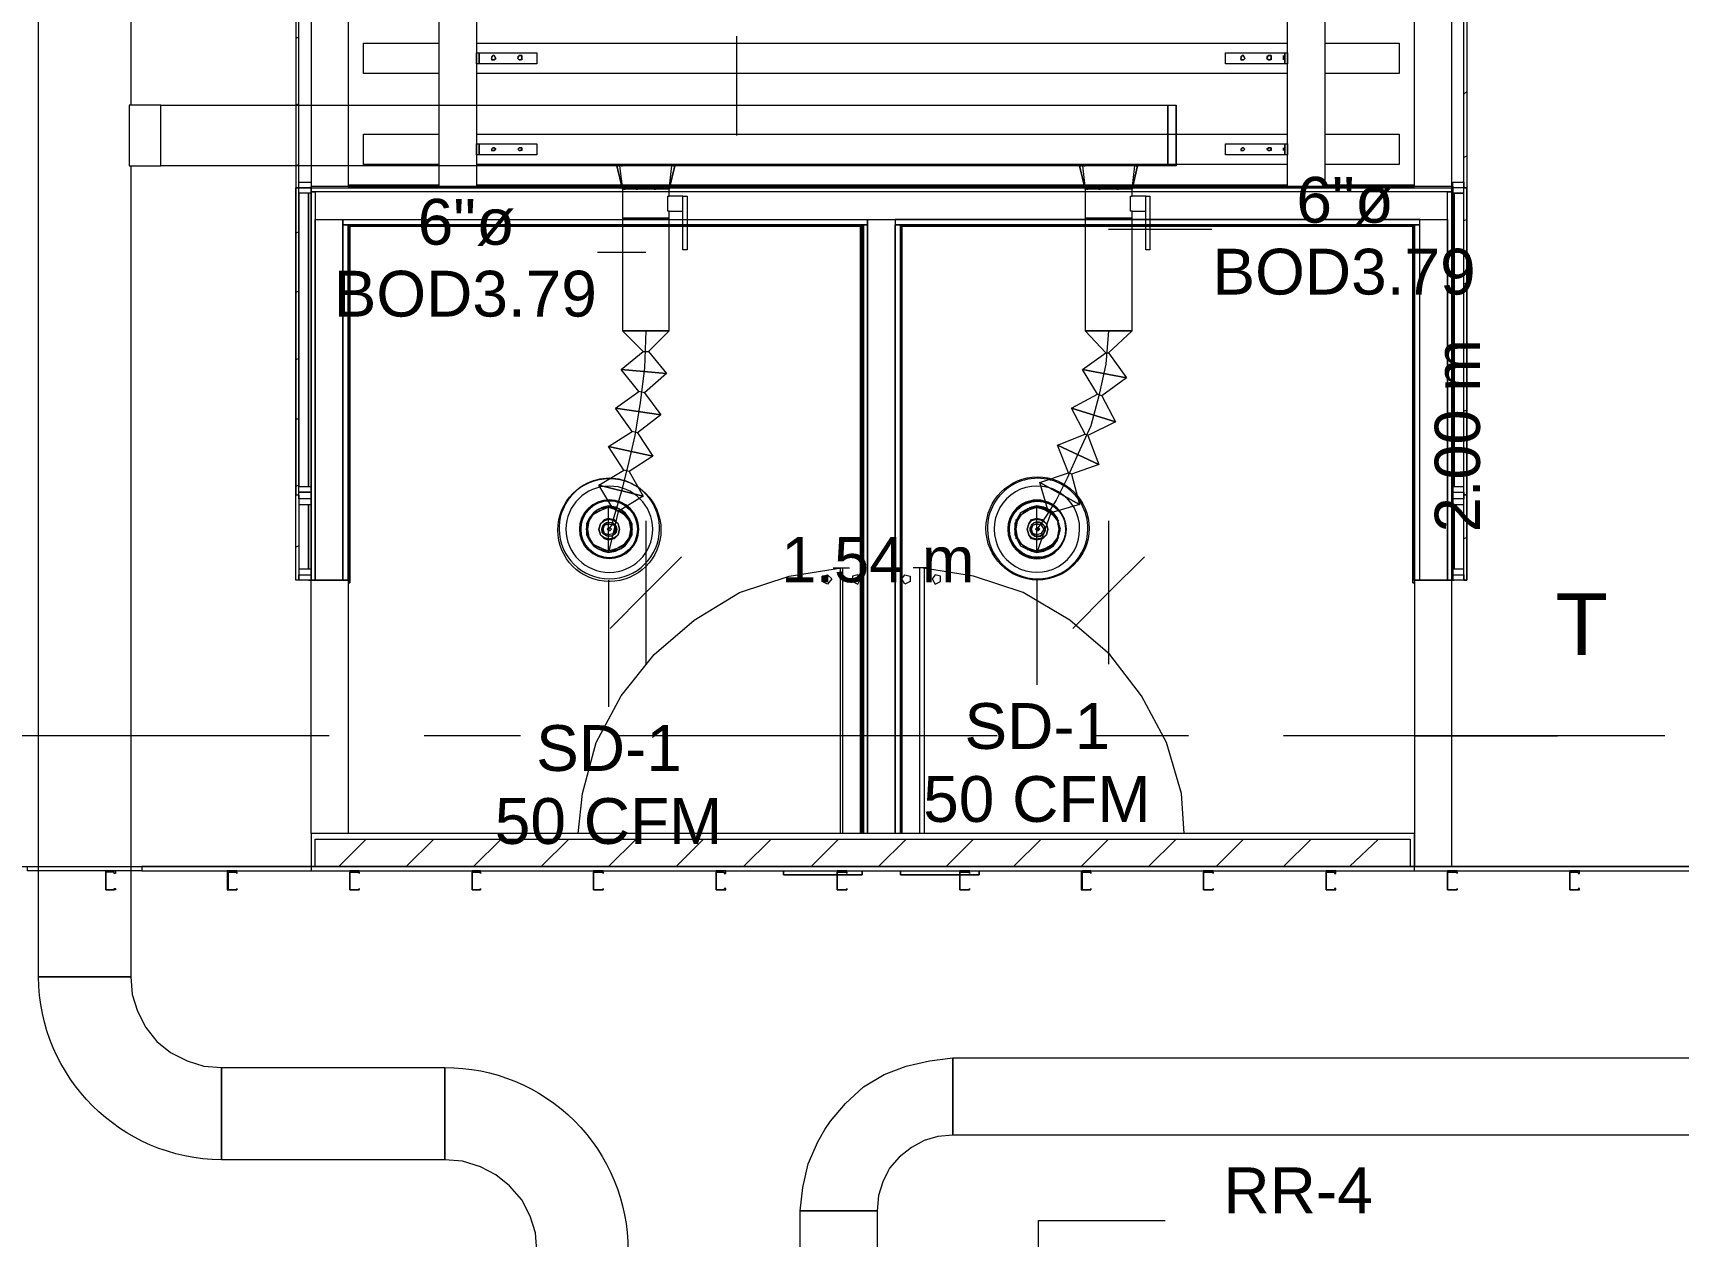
# Model space of a CAD drawing. Header units: metres. Extents: x 98 to 337, y -7 to 53.
# Drawn here: x 145.74 to 151.21, y 24.19 to 28.19 of the extents above; entities that cross this region are included whole.
import ezdxf

# ---------------------------------------------------------------- set-up
doc = ezdxf.new("R2010")
doc.units = ezdxf.units.M
doc.layers.add('HVAC - Ductos', color=5, linetype='Continuous', lineweight=0)
doc.layers.add('PDF_Text', color=7, linetype='Continuous', lineweight=0)
doc.layers.add('PDF_Geometry', color=7, linetype='Continuous', lineweight=0, true_color=0xaaaaaa)
doc.styles.add('PDF Helvetica', font='')
doc.styles.get('PDF Helvetica').set_extended_font_data('Helvetica')

msp = doc.modelspace()

# ---------------------------------------------------------------- linework, layer by layer
at = {"layer": 'HVAC - Ductos', "lineweight": 0}
for points in [[(146.0643, 25.0483), (145.7574, 25.0483), (145.7574, 29.9919), (146.0643, 29.9919), (146.0643, 27.9485), (146.0597, 27.9485), (146.0597, 27.7469), (146.1651, 27.7469), (146.1651, 27.9485), (146.0597, 27.9485), (146.0597, 27.7469), (146.0643, 27.7469)], [(146.1651, 27.9485), (149.5143, 27.9485), (149.5143, 27.7469), (146.1651, 27.7469)], [(147.6862, 27.7469), (147.6817, 27.7469)], [(147.8741, 27.7469), (147.8558, 27.669), (147.8741, 27.7469), (147.8695, 27.7469)], [(149.2257, 27.7469), (149.2211, 27.7469)], [(149.4135, 27.7469), (149.3953, 27.669), (149.4135, 27.7469), (149.409, 27.7469)], [(147.7459, 27.669), (147.7504, 27.669)], [(147.8054, 27.669), (147.8099, 27.669)], [(147.9153, 27.4674), (147.9016, 27.4674), (147.9016, 27.646), (147.9153, 27.646)], [(149.2852, 27.669), (149.2898, 27.669)], [(149.3448, 27.669), (149.3494, 27.669)], [(149.4548, 27.4674), (149.441, 27.4674), (149.441, 27.646), (149.4548, 27.646)], [(147.8558, 27.1971), (147.8512, 27.1971), (147.8421, 27.1971), (147.8329, 27.1971), (147.8145, 27.1971), (147.7962, 27.1971), (147.7779, 27.1971), (147.7596, 27.1971), (147.7413, 27.1971), (147.7229, 27.1971), (147.7137, 27.1971), (147.7046, 27.1971), (147.7, 27.1971), (147.7046, 27.1971), (147.7137, 27.1971), (147.7229, 27.1971), (147.7413, 27.1971), (147.7596, 27.1971), (147.7779, 27.1971), (147.7962, 27.1971), (147.8145, 27.1971), (147.8329, 27.1971), (147.8421, 27.1971), (147.8512, 27.1971)], [(149.3953, 27.1971), (149.3907, 27.1971), (149.3815, 27.1971), (149.3723, 27.1971), (149.354, 27.1971), (149.3357, 27.1971), (149.3173, 27.1971), (149.299, 27.1971), (149.2807, 27.1971), (149.2624, 27.1971), (149.2532, 27.1971), (149.244, 27.1971), (149.2394, 27.1971), (149.244, 27.1971), (149.2532, 27.1971), (149.2624, 27.1971), (149.2807, 27.1971), (149.299, 27.1971), (149.3173, 27.1971), (149.3357, 27.1971), (149.354, 27.1971), (149.3723, 27.1971), (149.3815, 27.1971), (149.3907, 27.1971)], [(147.5854, 26.5373), (147.59, 26.5648), (147.6038, 26.5877), (147.6313, 26.6014), (147.6542, 26.6106), (147.6817, 26.6014), (147.7046, 26.5877), (147.7229, 26.5648), (147.7275, 26.5373), (147.7229, 26.5098), (147.7046, 26.4869), (147.6817, 26.4732), (147.6542, 26.464), (147.6313, 26.4732), (147.6038, 26.4869), (147.59, 26.5098)], [(149.0058, 26.5373), (149.0058, 26.519), (149.0149, 26.5006), (149.0241, 26.4823), (149.0424, 26.4732), (149.0608, 26.464), (149.0791, 26.4594), (149.102, 26.464), (149.1204, 26.4732), (149.1341, 26.4823), (149.1478, 26.5006), (149.1524, 26.519), (149.157, 26.5373), (149.1524, 26.5556), (149.1478, 26.574), (149.1341, 26.5923), (149.1204, 26.6014), (149.102, 26.6106), (149.0791, 26.6152), (149.0608, 26.6106), (149.0424, 26.6014), (149.0241, 26.5923), (149.0149, 26.574), (149.0058, 26.5556), (149.0058, 26.5373), (149.0103, 26.5556), (149.0149, 26.574), (149.0287, 26.5877), (149.0424, 26.6014), (149.0608, 26.6106), (149.0791, 26.6106), (149.0974, 26.6106), (149.1158, 26.6014), (149.1341, 26.5877), (149.1432, 26.574), (149.1524, 26.5556), (149.1524, 26.5373), (149.1524, 26.519), (149.1432, 26.5006), (149.1341, 26.4869), (149.1158, 26.4732), (149.0974, 26.464), (149.0791, 26.464), (149.0608, 26.464), (149.0424, 26.4732), (149.0287, 26.4869), (149.0149, 26.5006), (149.0103, 26.519)], [(149.0103, 26.5373), (149.0149, 26.5648), (149.0287, 26.5877), (149.0516, 26.6014), (149.0791, 26.6106), (149.1066, 26.6014), (149.1295, 26.5877), (149.1478, 26.5648), (149.1524, 26.5373), (149.1478, 26.5098), (149.1295, 26.4869), (149.1066, 26.4732), (149.0791, 26.464), (149.0516, 26.4732), (149.0287, 26.4869), (149.0149, 26.5098)], [(147.6908, 26.5373), (147.6862, 26.5556), (147.6725, 26.5648), (147.6542, 26.5694), (147.6404, 26.5648), (147.6267, 26.5556), (147.6221, 26.5373), (147.6267, 26.5556), (147.6404, 26.5694), (147.6542, 26.574), (147.6725, 26.5694), (147.6862, 26.5556)], [(147.6313, 26.5373), (147.6358, 26.551), (147.6496, 26.5602), (147.6634, 26.5602), (147.6771, 26.551), (147.6817, 26.5373), (147.6771, 26.5236), (147.6634, 26.5144), (147.6496, 26.5144), (147.6358, 26.5236)], [(147.6358, 26.5373), (147.6404, 26.551), (147.6542, 26.5556), (147.6725, 26.551), (147.6771, 26.5373), (147.6725, 26.5236), (147.6542, 26.519), (147.6404, 26.5236)], [(149.1158, 26.5373), (149.1112, 26.5556), (149.0974, 26.5648), (149.0791, 26.5694), (149.0608, 26.5648), (149.0516, 26.5556), (149.047, 26.5373), (149.0516, 26.5556), (149.0608, 26.5694), (149.0791, 26.574), (149.0974, 26.5694), (149.1112, 26.5556)], [(149.0562, 26.5373), (149.0608, 26.551), (149.0699, 26.5602), (149.0883, 26.5602), (149.102, 26.551), (149.1066, 26.5373), (149.102, 26.5236), (149.0883, 26.5144), (149.0745, 26.5144), (149.0608, 26.5236)], [(149.0608, 26.5373), (149.0653, 26.551), (149.0791, 26.5556), (149.0928, 26.551), (149.102, 26.5373), (149.0928, 26.5236), (149.0791, 26.519), (149.0653, 26.5236)], [(147.6221, 26.5373), (147.6267, 26.519), (147.6404, 26.5098), (147.6542, 26.5052), (147.6725, 26.5098), (147.6862, 26.519), (147.6908, 26.5373), (147.6862, 26.519), (147.6725, 26.5052), (147.6542, 26.5006), (147.6404, 26.5052), (147.6267, 26.519)], [(147.6634, 26.5373), (147.6588, 26.5419), (147.6542, 26.5419), (147.6496, 26.5373), (147.6542, 26.5419), (147.6588, 26.5419)], [(147.6496, 26.5373), (147.6542, 26.5327), (147.6588, 26.5327), (147.6634, 26.5373), (147.6588, 26.5327), (147.6542, 26.5327)], [(149.047, 26.5373), (149.0516, 26.519), (149.0608, 26.5098), (149.0791, 26.5052), (149.0974, 26.5098), (149.1112, 26.519), (149.1158, 26.5373), (149.1112, 26.519), (149.0974, 26.5052), (149.0791, 26.5006), (149.0608, 26.5052), (149.0516, 26.519)], [(149.0745, 26.5373), (149.0791, 26.5327), (149.0837, 26.5327), (149.0837, 26.5373), (149.0837, 26.5419), (149.0791, 26.5419), (149.0745, 26.5373), (149.0791, 26.5419), (149.0837, 26.5419), (149.0883, 26.5373), (149.0837, 26.5327), (149.0791, 26.5327)], [(146.3668, 24.7458), (147.109, 24.7458), (147.109, 24.4389), (146.3668, 24.4389)], [(148.7996, 24.7779), (148.7996, 24.5213), (148.7492, 24.5167), (148.7034, 24.503), (148.6622, 24.4801), (148.6209, 24.4481), (148.5888, 24.4114), (148.5843, 24.4022), (148.566, 24.3656), (148.5522, 24.3198), (148.5476, 24.2694), (148.2911, 24.2694), (148.3002, 24.3472), (148.3185, 24.4251), (148.3506, 24.4985), (148.3735, 24.5397), (148.3919, 24.5672), (148.4422, 24.6267), (148.5018, 24.6817), (148.5706, 24.723), (148.6438, 24.7504), (148.7217, 24.7688)], [(154.1006, 24.5213), (148.7996, 24.5213), (148.7996, 24.7779), (154.1006, 24.7779)], [(148.5476, 24.2694), (148.5476, 18.6338), (148.2911, 18.6338), (148.2911, 24.2694)]]:
    msp.add_lwpolyline(points, close=True, dxfattribs=at)
for points in [[(149.5419, 27.7469), (149.5143, 27.7469), (149.5143, 27.9485), (149.5419, 27.9485)], [(149.5419, 27.9485), (149.5419, 27.7469), (149.5419, 27.9485)], [(147.6817, 27.7469), (147.7, 27.669), (147.6817, 27.7469)], [(147.7275, 27.7469), (147.7229, 27.7469), (147.7046, 27.7469), (147.6954, 27.7469), (147.6908, 27.7469), (147.7, 27.669)], [(147.6954, 27.7469), (147.7, 27.7469)], [(147.7596, 27.7469), (147.755, 27.7469), (147.7459, 27.7469), (147.7321, 27.7469)], [(147.7916, 27.7469), (147.7871, 27.7469), (147.7641, 27.7469)], [(147.8466, 27.7469), (147.8329, 27.7469), (147.8237, 27.7469), (147.8191, 27.7469), (147.8099, 27.7469), (147.7962, 27.7469)], [(147.8558, 27.669), (147.8649, 27.7469), (147.8603, 27.7469), (147.8512, 27.7469)], [(149.2211, 27.7469), (149.2394, 27.669), (149.2211, 27.7469)], [(149.267, 27.7469), (149.2624, 27.7469), (149.244, 27.7469), (149.2348, 27.7469), (149.2303, 27.7469), (149.2394, 27.669)], [(149.2348, 27.7469), (149.2394, 27.7469)], [(149.299, 27.7469), (149.2944, 27.7469), (149.2852, 27.7469), (149.2715, 27.7469)], [(149.3311, 27.7469), (149.3265, 27.7469), (149.3036, 27.7469)], [(149.3861, 27.7469), (149.3723, 27.7469), (149.3632, 27.7469), (149.3586, 27.7469), (149.3494, 27.7469), (149.3357, 27.7469)], [(149.3953, 27.669), (149.4044, 27.7469), (149.3999, 27.7469), (149.3907, 27.7469)], [(147.7046, 27.669), (147.7092, 27.669), (147.7046, 27.669), (147.7, 27.669), (147.7, 27.5728), (147.7046, 27.5728), (147.7137, 27.5728), (147.7229, 27.5728), (147.7413, 27.5728), (147.7596, 27.5728), (147.7779, 27.5728), (147.7962, 27.5728), (147.8145, 27.5728), (147.8329, 27.5728), (147.8421, 27.5728), (147.8512, 27.5728), (147.8558, 27.5728), (147.8558, 27.5956), (147.9016, 27.5956), (147.9016, 27.6002), (147.9016, 27.6048), (147.9016, 27.6094), (147.9016, 27.614), (147.9016, 27.6186), (147.9016, 27.6278), (147.9016, 27.6323), (147.9016, 27.6369), (147.9016, 27.6415), (147.9016, 27.646), (147.8558, 27.646), (147.8558, 27.669), (147.8512, 27.669), (147.8466, 27.669), (147.8421, 27.669), (147.8329, 27.669), (147.8145, 27.669), (147.7962, 27.669), (147.7779, 27.669), (147.7596, 27.669), (147.7413, 27.669), (147.7229, 27.669), (147.7137, 27.669), (147.7092, 27.669)], [(147.8558, 27.5956), (147.8512, 27.5956), (147.8512, 27.6002), (147.8512, 27.6094), (147.8512, 27.6186), (147.8512, 27.6232), (147.8512, 27.6323), (147.8512, 27.6415), (147.8512, 27.646), (147.8558, 27.646)], [(149.244, 27.669), (149.2486, 27.669), (149.244, 27.669), (149.2394, 27.669), (149.2394, 27.5728), (149.244, 27.5728), (149.2532, 27.5728), (149.2624, 27.5728), (149.2807, 27.5728), (149.299, 27.5728), (149.3173, 27.5728), (149.3357, 27.5728), (149.354, 27.5728), (149.3723, 27.5728), (149.3815, 27.5728), (149.3907, 27.5728), (149.3953, 27.5728), (149.3953, 27.5956), (149.441, 27.5956), (149.441, 27.6002), (149.441, 27.6048), (149.441, 27.6094), (149.441, 27.614), (149.441, 27.6186), (149.441, 27.6278), (149.441, 27.6323), (149.441, 27.6369), (149.441, 27.6415), (149.441, 27.646), (149.3953, 27.646), (149.3953, 27.669), (149.3907, 27.669), (149.3861, 27.669), (149.3815, 27.669), (149.3723, 27.669), (149.354, 27.669), (149.3357, 27.669), (149.3173, 27.669), (149.299, 27.669), (149.2807, 27.669), (149.2624, 27.669), (149.2532, 27.669), (149.2486, 27.669)], [(149.3953, 27.5956), (149.3907, 27.5956), (149.3907, 27.6002), (149.3907, 27.6094), (149.3907, 27.6186), (149.3907, 27.6232), (149.3907, 27.6323), (149.3907, 27.6415), (149.3907, 27.646), (149.3953, 27.646)], [(147.7871, 27.1283), (147.8466, 27.055), (147.6954, 27.0688), (147.7687, 27.1283), (147.7871, 27.1283), (147.8558, 27.1971), (147.8558, 27.5728), (147.8512, 27.5728), (147.8421, 27.5728), (147.8329, 27.5728), (147.8145, 27.5728), (147.7962, 27.5728), (147.7779, 27.5728), (147.7596, 27.5728), (147.7413, 27.5728), (147.7229, 27.5728), (147.7137, 27.5728), (147.7046, 27.5728), (147.7, 27.5728), (147.7, 27.1971), (147.8558, 27.1971), (147.7, 27.1971), (147.7687, 27.1283)], [(149.3173, 27.1238), (149.3769, 27.0413), (149.2303, 27.0688), (149.3082, 27.1238), (149.3173, 27.1238), (149.3953, 27.1971), (149.3953, 27.5728), (149.3907, 27.5728), (149.3815, 27.5728), (149.3723, 27.5728), (149.354, 27.5728), (149.3357, 27.5728), (149.3173, 27.5728), (149.299, 27.5728), (149.2807, 27.5728), (149.2624, 27.5728), (149.2532, 27.5728), (149.244, 27.5728), (149.2394, 27.5728), (149.2394, 27.1971), (149.3953, 27.1971), (149.2394, 27.1971), (149.3082, 27.1238)], [(147.7779, 27.1971), (147.7733, 27.0734), (147.7596, 26.9588), (147.7413, 26.8489), (147.7183, 26.7481), (147.6954, 26.661), (147.6771, 26.5968), (147.6634, 26.551), (147.6542, 26.5373)], [(149.3173, 27.1971), (149.3082, 27.0871), (149.2852, 26.9817), (149.2578, 26.8809), (149.2166, 26.7893), (149.1799, 26.7068), (149.1432, 26.6335), (149.1112, 26.5831), (149.0883, 26.551), (149.0791, 26.5373)], [(147.7733, 26.9909), (147.8283, 26.9176), (147.6771, 26.9405), (147.755, 26.9954), (147.6954, 27.0688), (147.8466, 27.055), (147.7733, 26.9909), (147.755, 26.9954)], [(149.2944, 26.9817), (149.3402, 26.8947), (149.1936, 26.9405), (149.2807, 26.9863), (149.2303, 27.0688), (149.3769, 27.0413), (149.2944, 26.9817), (149.2807, 26.9863)], [(147.7504, 26.858), (147.8008, 26.7801), (147.6542, 26.8122), (147.7321, 26.8626), (147.6771, 26.9405), (147.8283, 26.9176), (147.7504, 26.858), (147.7321, 26.8626)], [(149.2486, 26.8489), (149.2852, 26.7527), (149.1478, 26.8168), (149.2394, 26.8534), (149.1936, 26.9405), (149.3402, 26.8947), (149.2486, 26.8489), (149.2394, 26.8534)], [(147.7229, 26.7297), (147.7687, 26.6473), (147.6221, 26.6839), (147.7046, 26.7343), (147.6542, 26.8122), (147.8008, 26.7801), (147.7229, 26.7297), (147.7046, 26.7343)], [(149.1936, 26.7205), (149.2211, 26.6198), (149.0883, 26.6931), (149.1845, 26.7251), (149.1478, 26.8168), (149.2852, 26.7527), (149.1936, 26.7205), (149.1845, 26.7251)], [(147.6862, 26.5968), (147.6542, 26.4594), (147.6542, 26.6152), (147.6679, 26.606), (147.6221, 26.6839), (147.7687, 26.6473), (147.6862, 26.5968), (147.6679, 26.606)], [(149.125, 26.5923), (149.0791, 26.4594), (149.0791, 26.6152), (149.1158, 26.6014), (149.0883, 26.6931), (149.2211, 26.6198), (149.125, 26.5923), (149.1158, 26.6014)], [(147.7229, 26.5602), (147.7321, 26.5373), (147.7321, 26.5556), (147.7229, 26.574), (147.7092, 26.5923), (147.6954, 26.6014), (147.6771, 26.6106), (147.6542, 26.6152), (147.6358, 26.6106), (147.6175, 26.6014), (147.6038, 26.5923), (147.59, 26.574), (147.5809, 26.5556), (147.5809, 26.5373), (147.5809, 26.519), (147.59, 26.5006), (147.6038, 26.4823), (147.6175, 26.4732), (147.6358, 26.464), (147.6542, 26.4594), (147.6771, 26.464), (147.6954, 26.4732), (147.7092, 26.4823), (147.7229, 26.5006), (147.7321, 26.519), (147.7321, 26.5373), (147.7275, 26.519), (147.7183, 26.5006), (147.7092, 26.4869), (147.6954, 26.4732), (147.6771, 26.464), (147.6542, 26.464), (147.6358, 26.464), (147.6175, 26.4732), (147.6038, 26.4869), (147.5946, 26.5006), (147.5854, 26.519), (147.5809, 26.5373), (147.5854, 26.5556), (147.5946, 26.574), (147.6038, 26.5877), (147.6175, 26.6014), (147.6358, 26.6106), (147.6542, 26.6106), (147.6771, 26.6106), (147.6954, 26.6014), (147.7092, 26.5877), (147.7183, 26.574), (147.7275, 26.5556), (147.7321, 26.5373), (147.7229, 26.5144)], [(147.5854, 26.5648), (147.59, 26.5694), (147.6038, 26.5877), (147.6267, 26.6014)], [(147.6267, 26.606), (147.6313, 26.6106)], [(147.6313, 26.606), (147.6542, 26.6106), (147.6817, 26.606)], [(147.6817, 26.6106), (147.6862, 26.606)], [(147.6862, 26.6014), (147.7092, 26.5877), (147.7229, 26.5694), (147.7275, 26.5648)], [(149.0149, 26.5694), (149.0287, 26.5877), (149.047, 26.6014)], [(149.047, 26.606), (149.0516, 26.606), (149.0562, 26.6106)], [(149.0562, 26.606), (149.0791, 26.6106), (149.1066, 26.606)], [(149.1066, 26.6106), (149.1112, 26.606)], [(149.1112, 26.6014), (149.1341, 26.5877), (149.1478, 26.5694), (149.1524, 26.5648)], [(147.5854, 26.5144), (147.5809, 26.5373), (147.5854, 26.5602)], [(149.0103, 26.5144), (149.0058, 26.5373), (149.0103, 26.5602)], [(149.0103, 26.5648), (149.0103, 26.5694)], [(149.1478, 26.5602), (149.1524, 26.5373), (149.1478, 26.5144)], [(147.6267, 26.4732), (147.6038, 26.4869), (147.59, 26.5052), (147.5854, 26.5098)], [(147.7275, 26.5098), (147.7229, 26.5052), (147.7092, 26.4869), (147.6862, 26.4732)], [(149.0103, 26.5052), (149.0103, 26.5098)], [(149.047, 26.4732), (149.0287, 26.4869), (149.0149, 26.5052)], [(149.1524, 26.5098), (149.1478, 26.5052), (149.1341, 26.4869), (149.1112, 26.4732)], [(147.6862, 26.4686), (147.6817, 26.4686), (147.6542, 26.464), (147.6313, 26.4686), (147.6267, 26.4686)], [(149.1112, 26.4686), (149.1066, 26.4686), (149.0791, 26.464), (149.0562, 26.4686), (149.0516, 26.4686), (149.047, 26.4686)]]:
    msp.add_lwpolyline(points, dxfattribs=at)
for points in [[(147.8237, 26.5373, 1.013409), (147.4892, 26.5373, 0.986385)], [(147.8008, 26.5373, 0.994385), (147.5122, 26.5373, 0.994868)], [(149.2486, 26.5373, 1.013409), (148.9141, 26.5373, 0.986385)], [(149.2211, 26.5373, 1.012849), (148.9371, 26.5373, 1.008603)], [(147.755, 26.5373, 0.990064), (147.558, 26.5373, 0.990772)], [(149.1753, 26.5373, 1.010286), (148.9829, 26.5373, 1.019073)], [(145.7574, 25.0483), (146.0643, 25.0483), (146.0689, 24.9887), (146.0873, 24.9337), (146.1147, 24.8787), (146.1514, 24.8329), (146.1972, 24.7962), (146.2522, 24.7688), (146.3072, 24.7504), (146.3668, 24.7458), (146.3668, 24.4389, -0.409423)], [(147.7183, 24.1365), (147.4159, 24.1365), (147.4113, 24.196), (147.393, 24.251), (147.3655, 24.306), (147.3243, 24.3518), (147.2785, 24.3885), (147.2281, 24.416), (147.1685, 24.4343), (147.109, 24.4389), (147.109, 24.7458, -0.417543)]]:
    msp.add_lwpolyline(points, format="xyb", close=True, dxfattribs=at)
for centre, radius in [((149.081, 26.54), 0.1715), ((147.6568, 26.5347), 0.1715), ((147.6545, 26.5373), 0.0965), ((147.6555, 26.5373), 0.095), ((147.6575, 26.5373), 0.095), ((149.0794, 26.5373), 0.0965), ((149.0803, 26.5373), 0.0949), ((149.0809, 26.5373), 0.0935), ((149.0813, 26.5368), 0.0251)]:
    msp.add_circle(centre, radius, dxfattribs=at)
msp.add_ellipse((147.6565, 26.5373), major_axis=(-0.0252, 0), ratio=0.944973, start_param=6.282376, end_param=12.565561, dxfattribs=at)
at = {"layer": 'PDF_Geometry', "lineweight": 0}
for points in [[(146.6233, 31.7787), (146.6233, 30.7525), (146.6141, 30.7525), (146.6141, 29.7261), (146.6233, 29.7261), (146.6233, 28.6998), (146.6141, 28.6998), (146.6141, 27.6736), (146.6233, 27.6736), (146.6141, 27.6736), (146.6141, 26.6519), (146.6233, 26.6519), (146.6233, 27.6736), (146.6233, 28.6998), (146.6141, 28.6998), (146.6141, 29.7261), (146.6233, 29.7261), (146.6233, 30.7525), (146.6141, 30.7525), (146.6141, 31.7787)], [(150.4628, 27.6552), (150.4995, 27.6552), (150.4628, 27.6552), (150.4628, 27.6736), (150.4628, 27.6919), (150.4995, 27.6919), (150.4995, 27.6736), (150.4995, 28.6998), (150.5086, 28.6998), (150.5086, 29.7261), (150.4995, 29.7261), (150.4995, 30.7525), (150.5086, 30.7525), (150.5086, 31.7787)], [(146.6645, 31.5818), (146.6645, 27.6781), (146.6645, 27.6736), (150.4628, 27.6736), (150.4628, 26.3678), (150.4674, 26.3678), (150.4628, 26.3678), (150.4628, 27.5498), (150.4628, 26.6793), (150.4628, 26.661), (150.4995, 26.661), (150.4995, 26.6793)], [(146.7883, 31.5818), (146.7883, 27.6781), (150.3345, 27.6781), (150.3345, 31.5818)], [(150.4582, 31.5818), (150.4582, 27.6781), (150.4628, 27.6781), (150.4628, 27.5498), (150.4628, 26.6793), (150.4995, 26.6793), (150.4995, 27.6552), (150.4995, 27.6736), (150.4628, 27.6736), (150.4582, 27.6736), (150.4582, 26.3678), (150.4628, 26.3678), (150.3345, 26.3678), (150.3345, 25.4148)], [(150.5086, 28.6998), (150.5086, 27.6736), (150.4995, 27.6736), (150.4628, 27.6736), (150.4628, 27.6781), (150.4582, 27.6781), (150.3345, 27.6781), (146.7883, 27.6781), (146.6645, 27.6781), (146.6645, 26.3678), (146.6554, 26.3678), (146.6645, 26.3678), (146.6645, 27.6781), (146.6645, 27.5498), (146.6645, 26.3678), (146.7883, 26.3678), (146.7883, 25.5247), (146.6645, 25.5247), (146.6645, 26.3678), (146.7883, 26.3678), (146.7883, 27.5498), (146.7883, 26.3678), (146.7699, 26.3678), (146.7699, 27.5498), (146.7883, 27.5498), (146.7883, 26.3678), (146.7883, 27.5498), (146.7883, 26.3678), (146.7883, 27.5498), (146.7928, 27.5453), (148.4972, 27.5453), (146.7928, 27.5453), (146.7928, 26.3586), (146.7883, 26.3586), (146.7928, 26.3586), (146.7928, 27.5453), (146.7883, 27.5498), (148.0986, 27.5498), (146.7883, 27.5498), (148.4972, 27.5498), (148.4972, 25.5247), (148.4972, 27.5498), (148.4972, 25.5247), (148.4972, 27.5498), (148.5018, 27.5498), (148.5018, 25.5247), (148.5018, 27.5498), (148.5155, 27.5498), (146.7699, 27.5498), (146.7699, 27.5682), (146.7699, 26.3678), (146.6783, 26.3678), (146.6783, 27.5682), (146.7699, 27.5682), (148.5155, 27.5682), (148.5155, 27.5498), (148.5155, 25.5247), (148.5155, 27.5682), (148.6072, 27.5682), (148.6072, 25.5247), (148.6072, 27.5498), (148.6255, 27.5498), (148.6255, 25.5247), (148.6255, 27.5498), (148.6255, 25.5247), (148.6255, 27.5498), (150.3345, 27.5498), (148.9554, 27.5498), (150.3345, 27.5498), (150.3528, 27.5498), (150.3345, 27.5498), (150.3345, 26.3678), (150.4582, 26.3678), (150.4582, 25.4148)], [(146.6233, 28.173), (146.6141, 28.173)], [(147.0906, 28.0538), (146.8386, 28.0538), (146.8386, 28.1546), (147.0906, 28.1546)], [(147.2143, 28.1546), (149.913, 28.1546)], [(150.0367, 28.1546), (150.2841, 28.1546), (150.2841, 28.0538), (150.0367, 28.0538)], [(147.2235, 28.1134), (147.2235, 28.1088)], [(149.9038, 28.1088), (149.9038, 28.1134)], [(149.913, 28.0538), (147.2143, 28.0538)], [(150.5086, 27.9943), (150.4995, 27.9851)], [(146.6233, 27.953), (146.6141, 27.9485)], [(147.0906, 27.7515), (146.8386, 27.7515), (146.8386, 27.8523), (147.0906, 27.8523)], [(147.2143, 27.8523), (149.913, 27.8523)], [(150.0367, 27.8523), (150.2841, 27.8523), (150.2841, 27.7515), (150.0367, 27.7515)], [(146.6233, 27.7515), (146.6141, 27.7469)], [(149.913, 27.7515), (147.2143, 27.7515)], [(147.2235, 27.7973), (147.2235, 27.7927)], [(149.9038, 27.7927), (149.9038, 27.7973)], [(150.5086, 27.7789), (150.4995, 27.7743)], [(146.6233, 26.3678), (146.6141, 26.3678), (146.6141, 26.6519), (146.6233, 26.6519), (146.6233, 26.3678), (146.6141, 26.3678), (146.6141, 26.6519), (146.6141, 27.6736)], [(146.6645, 27.6736), (146.6645, 26.3678), (146.6645, 27.6736), (150.4582, 27.6736), (150.4582, 27.6598), (150.4582, 26.3678), (150.4444, 26.3678), (150.4444, 27.6598), (150.4582, 27.6598), (146.6645, 27.6598), (146.6645, 27.6736), (146.6645, 27.6552), (146.6233, 27.6552), (146.6233, 26.6793)], [(146.6783, 27.6598), (146.6783, 27.5682), (150.4444, 27.5682)], [(150.4444, 27.6598), (146.6783, 27.6598)], [(150.4444, 27.5682), (150.4444, 27.6598)], [(150.4995, 26.3678), (150.5086, 26.3678), (150.5086, 26.6519), (150.5086, 26.3678), (150.4995, 26.3678), (150.4995, 26.6519), (150.5086, 26.6519), (150.5086, 27.6736), (150.5086, 26.6519), (150.4995, 26.6519), (150.4995, 27.6736), (150.5086, 27.6736)], [(148.6255, 25.5247), (148.6255, 27.5498), (148.6255, 25.5247)], [(150.3345, 27.5498), (150.3345, 26.3678), (150.3345, 27.5498)], [(150.5086, 27.5682), (150.4995, 27.5636)], [(146.6233, 27.5269), (146.6141, 27.5224)], [(146.6233, 27.3299), (146.6141, 27.3253)], [(150.5086, 27.3574), (150.4995, 27.3529)], [(150.5086, 27.1466), (150.4995, 27.1421), (150.4995, 27.1375)], [(146.6233, 27.1054), (146.6141, 27.1008)], [(150.5086, 26.9314), (150.4995, 26.9314)], [(146.6233, 26.9038), (146.6141, 26.9038)], [(150.5086, 26.7251), (150.4995, 26.716)], [(146.6233, 26.6839), (146.6141, 26.6793)], [(146.6233, 26.6198), (146.6233, 26.4044)], [(150.4995, 26.4044), (150.4995, 26.6198)], [(150.5086, 26.5098), (150.4995, 26.5052)], [(146.6233, 26.4823), (146.6141, 26.4778)], [(147.5534, 25.5247), (147.5672, 25.6576), (147.613, 25.8272), (147.6954, 25.9829), (147.8054, 26.1203), (147.9383, 26.2349), (148.0894, 26.3265), (148.2544, 26.3816), (148.4285, 26.409)], [(148.401, 26.409), (148.456, 26.409)], [(148.4239, 26.409), (148.4239, 25.5247)], [(148.4331, 25.5247), (148.4331, 26.409)], [(148.7217, 26.409), (148.6668, 26.409)], [(148.6896, 25.5247), (148.6896, 26.409)], [(149.5693, 25.5247), (149.5601, 25.6576), (149.5097, 25.8272), (149.4273, 25.9829), (149.3219, 26.1203), (149.189, 26.2349), (149.0333, 26.3265), (148.8683, 26.3816), (148.6942, 26.409)], [(148.7034, 26.409), (148.7034, 25.5247)], [(146.7241, 25.85), (145.455, 25.85)], [(147.3609, 25.85), (147.0402, 25.85)], [(148.9462, 25.85), (147.6771, 25.85)], [(149.5831, 25.85), (149.2624, 25.85)], [(151.1683, 25.85), (149.8992, 25.85)], [(145.148, 25.4148), (145.7207, 25.4148), (146.101, 25.4148), (154.3206, 25.4148), (154.3206, 25.401), (154.6504, 25.401), (154.6504, 25.4148)], [(146.101, 25.4148), (146.101, 25.401), (145.7207, 25.401), (145.7207, 25.4148)]]:
    msp.add_lwpolyline(points, dxfattribs=at)
for points in [[(147.2143, 27.6781), (147.0906, 27.6781), (147.0906, 31.5818), (147.2143, 31.5818)], [(150.0367, 27.6781), (149.913, 27.6781), (149.913, 31.5818), (150.0367, 31.5818)], [(147.2143, 28.0859), (147.2143, 28.1226), (147.2235, 28.1226), (147.4159, 28.1226), (147.4159, 28.0859), (147.2235, 28.0859)], [(147.2235, 28.0859), (147.2235, 28.1226)], [(147.2235, 28.1042), (147.2235, 28.1134), (147.2235, 28.1042), (147.2235, 28.0996), (147.2235, 28.1042), (147.2235, 28.1134), (147.2235, 28.1042), (147.2235, 28.0996)], [(147.2785, 28.1042), (147.2739, 28.1134), (147.2693, 28.1134), (147.2647, 28.1088), (147.2647, 28.1042), (147.2647, 28.0996), (147.2739, 28.0996)], [(147.2647, 28.1042), (147.2693, 28.1134), (147.2739, 28.1134), (147.2785, 28.1042), (147.2739, 28.0996), (147.2693, 28.0996)], [(147.3655, 28.1042), (147.3655, 28.1134), (147.3564, 28.1134), (147.3518, 28.1088), (147.3518, 28.1042), (147.3564, 28.0996), (147.3609, 28.0996)], [(147.3518, 28.1042), (147.3564, 28.1134), (147.3655, 28.1134), (147.3655, 28.1042), (147.3655, 28.0996), (147.3564, 28.0996)], [(149.913, 28.0859), (149.9038, 28.0859), (149.7068, 28.0859), (149.7068, 28.1226), (149.9038, 28.1226), (149.913, 28.1226)], [(149.771, 28.1042), (149.7664, 28.1134), (149.7618, 28.1134), (149.7572, 28.1088), (149.7572, 28.1042), (149.7572, 28.0996), (149.7664, 28.0996)], [(149.7572, 28.1042), (149.7618, 28.1134), (149.7664, 28.1134), (149.771, 28.1042), (149.7664, 28.0996), (149.7618, 28.0996)], [(149.858, 28.1042), (149.858, 28.1134), (149.8488, 28.1134), (149.8442, 28.1088), (149.8442, 28.1042), (149.8488, 28.0996), (149.8534, 28.0996)], [(149.8442, 28.1042), (149.8488, 28.1134), (149.858, 28.1134), (149.858, 28.1042), (149.858, 28.0996), (149.8488, 28.0996)], [(149.8992, 28.1042), (149.8992, 28.1134), (149.8992, 28.1042), (149.8992, 28.0996)], [(149.9038, 28.0859), (149.9038, 28.1226)], [(149.9038, 28.1042), (149.9038, 28.1134), (149.9038, 28.1042), (149.9038, 28.0996)], [(147.2143, 27.7835), (147.2143, 27.8202), (147.2235, 27.8202), (147.4159, 27.8202), (147.4159, 27.7835), (147.2235, 27.7835)], [(147.2235, 27.7835), (147.2235, 27.8202)], [(147.2235, 27.8018), (147.2235, 27.8064), (147.2235, 27.8018), (147.2235, 27.7973), (147.2235, 27.7927), (147.2235, 27.7973), (147.2235, 27.8018), (147.2235, 27.8064), (147.2235, 27.8018), (147.2235, 27.7973)], [(147.2785, 27.8018), (147.2739, 27.8064), (147.2693, 27.8064), (147.2647, 27.8018), (147.2647, 27.7973), (147.2739, 27.7973)], [(147.2647, 27.8018), (147.2693, 27.8064), (147.2739, 27.8064), (147.2785, 27.8018), (147.2739, 27.7973), (147.2693, 27.7973)], [(147.3655, 27.8018), (147.3655, 27.8064), (147.3564, 27.8064), (147.3518, 27.8018), (147.3564, 27.7973), (147.3609, 27.7973)], [(147.3518, 27.8018), (147.3564, 27.8064), (147.3655, 27.8064), (147.3655, 27.8018), (147.3655, 27.7973), (147.3564, 27.7973)], [(149.913, 27.7835), (149.9038, 27.7835), (149.7068, 27.7835), (149.7068, 27.8202), (149.9038, 27.8202), (149.913, 27.8202)], [(149.771, 27.8018), (149.7664, 27.8064), (149.7618, 27.8064), (149.7572, 27.8018), (149.7572, 27.7973), (149.7664, 27.7973)], [(149.7572, 27.8018), (149.7618, 27.8064), (149.7664, 27.8064), (149.771, 27.8018), (149.7664, 27.7973), (149.7618, 27.7973)], [(149.858, 27.8018), (149.858, 27.8064), (149.8488, 27.8064), (149.8442, 27.8018), (149.8488, 27.7973), (149.8534, 27.7973)], [(149.8442, 27.8018), (149.8488, 27.8064), (149.858, 27.8064), (149.858, 27.8018), (149.858, 27.7973), (149.8488, 27.7973)], [(149.8992, 27.8018), (149.8992, 27.8064), (149.8992, 27.8018), (149.8992, 27.7973)], [(149.9038, 27.7835), (149.9038, 27.8202)], [(149.9038, 27.8018), (149.9038, 27.8064), (149.9038, 27.8018), (149.9038, 27.7973), (149.9038, 27.7927), (149.9038, 27.7973)], [(146.6645, 27.6736), (146.6233, 27.6736), (146.6233, 27.6919), (146.6645, 27.6919)], [(146.6233, 27.6736), (146.6645, 27.6736), (146.6645, 27.6552), (146.6233, 27.6552)], [(146.6554, 27.6552), (146.6554, 26.6793)], [(146.6783, 27.6598), (146.6783, 26.3678), (146.6645, 26.3678), (146.6645, 27.6598)], [(147.0906, 27.6827), (146.7883, 27.6827)], [(149.913, 27.6827), (147.2143, 27.6827)], [(147.2373, 27.6781), (149.8168, 27.6781)], [(150.3345, 27.6827), (150.0367, 27.6827)], [(150.4674, 27.6552), (150.4674, 26.6793)], [(148.5155, 27.5498), (148.4972, 27.5498), (146.7883, 27.5498), (146.7699, 27.5498)], [(148.4926, 25.5247), (148.4926, 27.5498)], [(148.6072, 27.5682), (148.6072, 27.5498), (150.3528, 27.5498), (150.3528, 27.5682)], [(148.6072, 27.5498), (148.6255, 27.5498), (150.3345, 27.5498), (150.3299, 27.5453), (148.6255, 27.5453), (150.3299, 27.5453), (150.3299, 26.3586), (150.3345, 26.3586), (150.3299, 26.3586), (150.3299, 27.5453), (150.3345, 27.5498), (150.3345, 26.3678), (150.3528, 26.3678), (150.3528, 27.5498)], [(148.6301, 25.5247), (148.6301, 27.5498)], [(150.3345, 27.5498), (150.3345, 26.3678)], [(150.4444, 27.5682), (150.4444, 26.3678), (150.3528, 26.3678), (150.3528, 27.5682)], [(146.6233, 26.661), (146.6233, 26.6793), (146.6645, 26.6793), (146.6645, 26.661)], [(146.6645, 26.6381), (146.6233, 26.6381), (146.6233, 26.661), (146.6645, 26.661)], [(150.4995, 26.661), (150.4995, 26.6381), (150.4628, 26.6381), (150.4628, 26.661)], [(146.6645, 26.6198), (146.6645, 26.6381), (146.6233, 26.6381), (146.6233, 26.6198)], [(146.6554, 26.6198), (146.6554, 26.4044)], [(150.4628, 26.6198), (150.4995, 26.6198), (150.4995, 26.6381), (150.4628, 26.6381)], [(150.4628, 26.4044), (150.4628, 26.6198)], [(150.4674, 26.6198), (150.4674, 26.4044)], [(146.6645, 26.4044), (146.6233, 26.4044), (146.6233, 26.3861), (146.6645, 26.3861)], [(146.6645, 26.3678), (146.6233, 26.3678), (146.6233, 26.3861), (146.6645, 26.3861)], [(148.3964, 26.3724), (148.3827, 26.354), (148.3643, 26.3632), (148.3643, 26.3816), (148.3827, 26.3861)], [(148.4926, 26.3724), (148.4835, 26.3861), (148.4651, 26.3816), (148.4651, 26.3632), (148.4835, 26.354)], [(148.6301, 26.3724), (148.6392, 26.3861), (148.6576, 26.3816), (148.6576, 26.3632), (148.6392, 26.354)], [(148.7309, 26.3724), (148.74, 26.354), (148.7584, 26.3632), (148.7584, 26.3816), (148.74, 26.3861)], [(150.4628, 26.4044), (150.4628, 26.3861), (150.4995, 26.3861), (150.4995, 26.4044)], [(150.4995, 26.3861), (150.4995, 26.3678), (150.4628, 26.3678), (150.4628, 26.3861)], [(150.3345, 25.5247), (146.6645, 25.5247), (146.6645, 25.5064), (146.6645, 25.4148), (146.6645, 25.401), (150.3345, 25.401), (150.3345, 25.4148), (150.3345, 25.5064)], [(150.3208, 25.4148), (146.6783, 25.4148), (146.6783, 25.5064), (150.3208, 25.5064)], [(146.0139, 25.3919), (146.0094, 25.3919), (146.0094, 25.3964), (145.9819, 25.3964), (145.9819, 25.3369), (146.0094, 25.3369), (146.0094, 25.3414), (146.0139, 25.3414), (146.0139, 25.3369), (145.9819, 25.3369), (145.9819, 25.3964), (145.9819, 25.401), (146.0139, 25.401)], [(154.3206, 25.4148), (146.101, 25.4148), (146.101, 25.401), (154.3206, 25.401)], [(146.4171, 25.401), (146.3896, 25.401), (146.385, 25.401), (146.385, 25.3964), (146.385, 25.3369), (146.3896, 25.3369), (146.4171, 25.3369), (146.4171, 25.3414), (146.4171, 25.3369), (146.3896, 25.3369), (146.3896, 25.3964), (146.4171, 25.3964), (146.4171, 25.3919)], [(146.8249, 25.401), (146.7928, 25.401), (146.7928, 25.3964), (146.7928, 25.3369), (146.8249, 25.3369), (146.8249, 25.3414), (146.8249, 25.3369), (146.7928, 25.3369), (146.7928, 25.3964), (146.8249, 25.3964), (146.8249, 25.3919)], [(147.2281, 25.401), (147.2006, 25.401), (147.2006, 25.3964), (147.2006, 25.3369), (147.2281, 25.3369), (147.2281, 25.3414), (147.2281, 25.3369), (147.2006, 25.3369), (147.2006, 25.3964), (147.2281, 25.3964), (147.2281, 25.3919)], [(147.6358, 25.401), (147.6084, 25.401), (147.6038, 25.401), (147.6038, 25.3964), (147.6038, 25.3369), (147.6084, 25.3369), (147.6358, 25.3369), (147.6358, 25.3414), (147.6358, 25.3369), (147.6084, 25.3369), (147.6038, 25.3369), (147.6038, 25.3964), (147.6084, 25.3964), (147.6358, 25.3964), (147.6358, 25.3919)], [(148.0436, 25.401), (148.0116, 25.401), (148.0116, 25.3964), (148.0116, 25.3369), (148.0436, 25.3369), (148.0436, 25.3414), (148.039, 25.3414), (148.039, 25.3369), (148.0116, 25.3369), (148.0116, 25.3964), (148.039, 25.3964), (148.039, 25.3919), (148.0436, 25.3919)], [(148.4972, 25.401), (148.4972, 25.3873), (148.4147, 25.3873), (148.236, 25.3873), (148.236, 25.401), (148.236, 25.3873), (148.4147, 25.3873), (148.4972, 25.3873)], [(148.4468, 25.401), (148.4193, 25.401), (148.4147, 25.401), (148.4147, 25.3964), (148.4147, 25.3369), (148.4193, 25.3369), (148.4468, 25.3369), (148.4468, 25.3414), (148.4468, 25.3369), (148.4193, 25.3369), (148.4147, 25.3369), (148.4147, 25.3964), (148.4193, 25.3964), (148.4468, 25.3964), (148.4468, 25.3919)], [(148.8867, 25.401), (148.8867, 25.3873), (148.8225, 25.3873), (148.6255, 25.3873), (148.6255, 25.401), (148.6255, 25.3873), (148.8225, 25.3873), (148.8867, 25.3873)], [(148.8546, 25.401), (148.8225, 25.401), (148.8225, 25.3964), (148.8225, 25.3369), (148.8546, 25.3369), (148.8546, 25.3414), (148.8546, 25.3369), (148.8225, 25.3369), (148.8225, 25.3964), (148.8546, 25.3964), (148.8546, 25.3919)], [(149.2578, 25.401), (149.2303, 25.401), (149.2257, 25.3964), (149.2257, 25.3369), (149.2303, 25.3369), (149.2578, 25.3369), (149.2578, 25.3414), (149.2578, 25.3369), (149.2303, 25.3369), (149.2303, 25.3964), (149.2578, 25.3964), (149.2578, 25.3919)], [(149.6656, 25.401), (149.6335, 25.401), (149.6335, 25.3964), (149.6335, 25.3369), (149.6656, 25.3369), (149.6656, 25.3414), (149.6656, 25.3369), (149.6335, 25.3369), (149.6335, 25.3964), (149.6656, 25.3964), (149.6656, 25.3919)], [(150.0733, 25.401), (150.0413, 25.401), (150.0413, 25.3964), (150.0413, 25.3369), (150.0733, 25.3369), (150.0733, 25.3414), (150.0687, 25.3414), (150.0687, 25.3369), (150.0413, 25.3369), (150.0413, 25.3964), (150.0687, 25.3964), (150.0687, 25.3919), (150.0733, 25.3919)], [(150.4765, 25.401), (150.449, 25.401), (150.4444, 25.401), (150.4444, 25.3964), (150.4444, 25.3369), (150.449, 25.3369), (150.4765, 25.3369), (150.4765, 25.3414), (150.4765, 25.3369), (150.449, 25.3369), (150.4444, 25.3369), (150.4444, 25.3964), (150.449, 25.3964), (150.4765, 25.3964), (150.4765, 25.3919)], [(150.8843, 25.401), (150.8522, 25.401), (150.8522, 25.3964), (150.8522, 25.3369), (150.8843, 25.3369), (150.8843, 25.3414), (150.8797, 25.3414), (150.8797, 25.3369), (150.8522, 25.3369), (150.8522, 25.3964), (150.8797, 25.3964), (150.8797, 25.3919), (150.8843, 25.3919)]]:
    msp.add_lwpolyline(points, close=True, dxfattribs=at)
at = {"layer": 'PDF_Geometry', "color": 7, "lineweight": 0}
for points in [[(148.0803, 27.8477), (148.0803, 28.1776)], [(149.3173, 27.5361), (149.661, 27.5361)], [(147.7779, 27.4582), (147.6175, 27.4582)], [(147.7779, 26.5648), (147.7779, 26.3265), (147.7779, 26.0883)], [(149.3173, 26.5648), (149.3173, 26.3265), (149.3173, 26.0883)], [(147.897, 26.4456), (147.7779, 26.3265), (147.6588, 26.2074)], [(149.4365, 26.4456), (149.3173, 26.3265), (149.1982, 26.2074)], [(147.6542, 26.3678), (147.6542, 25.9462)], [(149.0791, 26.3678), (149.0791, 26.0196)], [(150.3345, 25.85), (150.5727, 25.85), (150.811, 25.85)], [(149.0837, 23.8983), (149.0837, 24.2373), (149.5052, 24.2373)]]:
    msp.add_lwpolyline(points, dxfattribs=at)
at = {"layer": 'PDF_Geometry', "color": 254, "lineweight": 0, "true_color": 0xd4d4d4}
for points in [[(146.7562, 25.4148), (146.8478, 25.5064)], [(146.9807, 25.4148), (147.0723, 25.5064)], [(147.2052, 25.4148), (147.2968, 25.5064)], [(147.4297, 25.4148), (147.5213, 25.5064)], [(147.6542, 25.4148), (147.7459, 25.5064)], [(147.8787, 25.4148), (147.9703, 25.5064)], [(148.1032, 25.4148), (148.1948, 25.5064)], [(148.3277, 25.4148), (148.4193, 25.5064)], [(148.5522, 25.4148), (148.6438, 25.5064)], [(148.7767, 25.4148), (148.8683, 25.5064)], [(149.0012, 25.4148), (149.0928, 25.5064)], [(149.2257, 25.4148), (149.3173, 25.5064)], [(149.4502, 25.4148), (149.5419, 25.5064)], [(149.6748, 25.4148), (149.7664, 25.5064)], [(149.8992, 25.4148), (149.9908, 25.5064)], [(150.1191, 25.4148), (150.2154, 25.5064)]]:
    msp.add_lwpolyline(points, dxfattribs=at)
at = {"layer": 'PDF_Geometry', "color": 254, "lineweight": 0, "true_color": 0xd2d2d2}
for points in [[(146.802, 25.3964), (146.802, 25.401)], [(148.4285, 25.3964), (148.4331, 25.401)], [(146.385, 25.3644), (146.3896, 25.369)], [(148.4147, 25.3827), (148.4147, 25.3873)], [(150.8797, 25.3369), (150.8843, 25.3369)]]:
    msp.add_lwpolyline(points, dxfattribs=at)

# ---------------------------------------------------------------- texts
at = {"layer": 'PDF_Text', "lineweight": 0, "attachment_point": 4, "style": 'PDF Helvetica'}
for s, insert, char_height in [('6"ø', (149.9422, 27.6316), 0.15242), ('6"ø', (147.019, 27.5583), 0.15242), ('BOD3.79', (149.6627, 27.3934), 0.15242), ('BOD3.79', (146.7395, 27.3201), 0.15242), ('1.54 m', (148.2286, 26.4351), 0.15053), ('T', (150.8036, 26.2214), 0.2054), ('SD-1', (148.8379, 25.8814), 0.15242), ('SD-1', (147.413, 25.8081), 0.15242), ('50 CFM', (148.7005, 25.6385), 0.15242), ('50 CFM', (147.2755, 25.5652), 0.15242), ('RR-4', (149.6993, 24.3373), 0.15242)]:
    msp.add_mtext(s, dxfattribs=dict(at, insert=insert, char_height=char_height))
at = {"layer": 'PDF_Text', "lineweight": 0, "insert": (150.4785, 26.527), "char_height": 0.15053, "attachment_point": 4, "rotation": 90, "style": 'PDF Helvetica'}
msp.add_mtext('2.00 m', dxfattribs=at)

doc.saveas('drawing.dxf')
